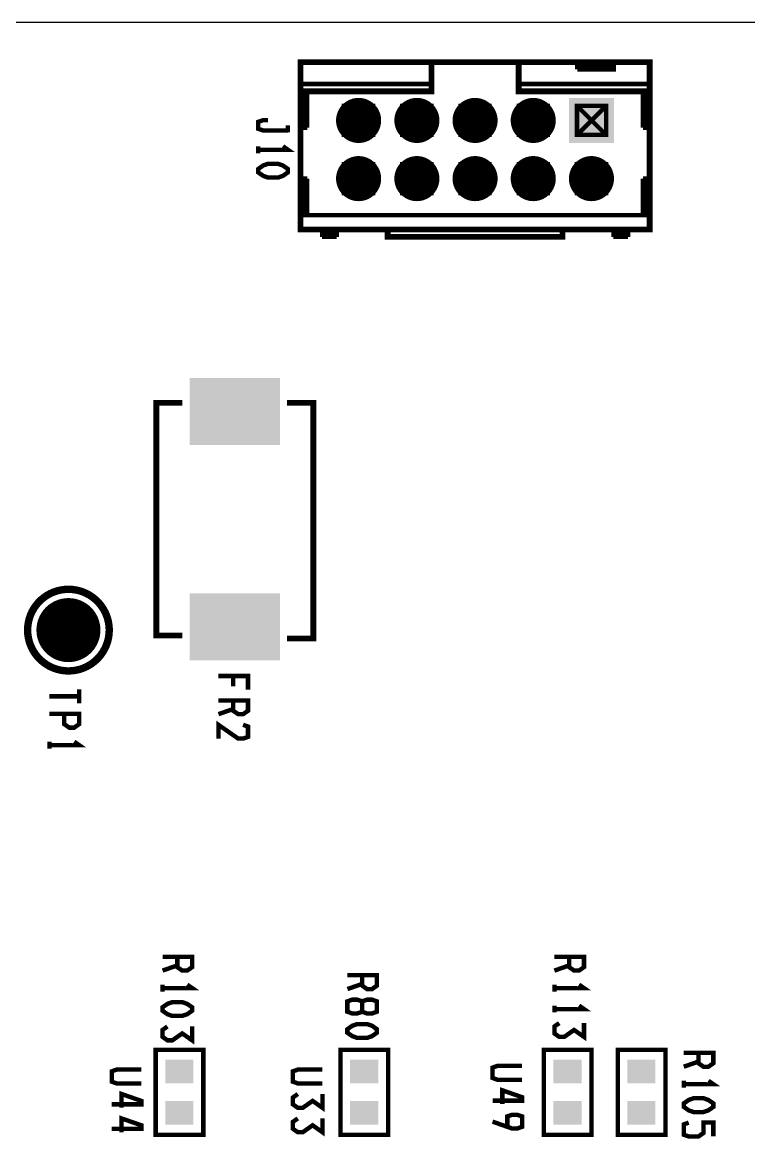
# Model space of a CAD drawing. Extents: x -8 to 204, y 99 to 321.
# Drawn here: x 148.12 to 173.07, y 282.76 to 321.11 of the extents above; entities that cross this region are included whole.
import ezdxf

# ---------------------------------------------------------------- set-up
doc = ezdxf.new("R2010")
doc.units = 0
doc.header["$MEASUREMENT"] = 0
doc.layers.get('0').update_dxf_attribs({"linetype": 'CONTINUOUS'})
for name, color, linetype in [('22-301-0_DRD', 1, 'CONTINUOUS'), ('22-301-0_SMT', 8, 'CONTINUOUS'), ('22-301-0_SST', 255, 'CONTINUOUS')]:
    doc.layers.add(name, color=color, linetype=linetype)

# ---------------------------------------------------------------- blocks, each defined once
blk = doc.blocks.new('RECTANGLE_6')
blk.add_solid([(0.4826, 0.4064), (0.4826, -0.4064), (-0.4826, 0.4064), (-0.4826, -0.4064)])
blk = doc.blocks.new('RECTANGLE_25')
blk.add_solid([(1.5494, 1.14935), (1.5494, -1.14935), (-1.5494, 1.14935), (-1.5494, -1.14935)])
blk = doc.blocks.new('ROUND_31')
at = {"const_width": 0.7747}
blk.add_lwpolyline([(-0.38735, 0, 1), (0.38735, 0, 1)], format="xyb", close=True, dxfattribs=at)
blk = doc.blocks.new('SQUARE_32')
blk.add_solid([(0.7747, 0.7747), (0.7747, -0.7747), (-0.7747, 0.7747), (-0.7747, -0.7747)])
blk = doc.blocks.new('ROUND_45')
at = {"const_width": 1.09982}
blk.add_lwpolyline([(-0.54991, 0, 1), (0.54991, 0, 1)], format="xyb", close=True, dxfattribs=at)

msp = doc.modelspace()

# ---------------------------------------------------------------- linework, layer by layer
at = {"layer": '22-301-0_DRD'}
msp.add_line((202.303, 321.109), (-5.698, 321.109), dxfattribs=at)
at = {"layer": '22-301-0_SST'}
for points, const_width in [([(169.171, 319.74), (157.672, 319.74), (157.672, 313.99), (169.671, 313.99), (169.671, 319.74), (169.171, 319.74)], 0.198), ([(162.173, 319.74), (162.173, 318.739), (157.672, 318.739)], 0.198), ([(165.17, 319.74), (165.17, 318.739), (169.671, 318.739)], 0.198), ([(168.437, 319.743), (168.437, 319.491), (167.185, 319.491)], 0.15), ([(167.185, 319.743), (167.185, 319.491)], 0.15), ([(168.437, 319.743), (167.185, 319.743)], 0.15), ([(168.437, 319.697), (167.185, 319.697)], 0.15), ([(168.437, 319.562), (167.185, 319.562)], 0.15), ([(167.256, 319.743), (167.256, 319.491)], 0.15), ([(167.39, 319.743), (167.39, 319.491)], 0.15), ([(167.525, 319.743), (167.525, 319.491)], 0.15), ([(167.657, 319.743), (167.657, 319.491)], 0.15), ([(167.792, 319.743), (167.792, 319.491)], 0.15), ([(167.926, 319.743), (167.926, 319.491)], 0.15), ([(168.061, 319.743), (168.061, 319.491)], 0.15), ([(168.195, 319.743), (168.195, 319.491)], 0.15), ([(168.328, 319.743), (168.328, 319.491)], 0.15), ([(162.171, 318.991), (157.672, 318.991)], 0.15), ([(165.173, 318.991), (169.671, 318.991)], 0.15), ([(157.906, 318.742), (157.654, 318.742), (157.654, 317.49)], 0.15), ([(157.906, 318.633), (157.654, 318.633)], 0.15), ([(157.726, 318.742), (157.726, 317.49)], 0.15), ([(157.86, 318.742), (157.86, 317.49)], 0.15), ([(157.906, 318.742), (157.906, 317.49)], 0.15), ([(169.689, 318.742), (169.437, 318.742), (169.437, 317.49)], 0.15), ([(169.689, 318.633), (169.437, 318.633)], 0.15), ([(169.509, 318.742), (169.509, 317.49)], 0.15), ([(169.643, 318.742), (169.643, 317.49)], 0.15), ([(169.689, 318.742), (169.689, 317.49)], 0.15), ([(157.906, 318.501), (157.654, 318.501)], 0.15), ([(157.906, 318.366), (157.654, 318.366)], 0.15), ([(157.906, 318.231), (157.654, 318.231)], 0.15), ([(159.168, 318.242), (160.169, 317.241)], 0.15), ([(160.169, 317.241), (160.169, 318.242), (159.168, 318.242), (159.168, 317.241), (160.169, 317.241)], 0.15), ([(160.169, 318.242), (159.168, 317.241)], 0.15), ([(161.17, 318.242), (162.171, 317.241)], 0.15), ([(162.171, 318.242), (161.17, 317.241)], 0.15), ([(162.171, 317.241), (162.171, 318.242), (161.17, 318.242), (161.17, 317.241), (162.171, 317.241)], 0.15), ([(164.172, 317.241), (164.172, 318.242), (163.171, 318.242), (163.171, 317.241), (164.172, 317.241)], 0.15), ([(163.171, 318.242), (164.172, 317.241)], 0.15), ([(164.172, 318.242), (163.171, 317.241)], 0.15), ([(165.173, 318.242), (166.174, 317.241)], 0.15), ([(166.174, 317.241), (166.174, 318.242), (165.173, 318.242), (165.173, 317.241), (166.174, 317.241)], 0.15), ([(166.174, 318.242), (165.173, 317.241)], 0.15), ([(168.175, 317.241), (168.175, 318.242), (167.174, 318.242), (167.174, 317.241), (168.175, 317.241)], 0.15), ([(167.174, 318.242), (168.175, 317.241)], 0.15), ([(168.175, 318.242), (167.174, 317.241)], 0.15), ([(169.689, 318.501), (169.437, 318.501)], 0.15), ([(169.689, 318.366), (169.437, 318.366)], 0.15), ([(169.689, 318.231), (169.437, 318.231)], 0.15), ([(157.906, 318.097), (157.654, 318.097)], 0.15), ([(157.906, 317.962), (157.654, 317.962)], 0.15), ([(169.689, 318.097), (169.437, 318.097)], 0.15), ([(169.689, 317.962), (169.437, 317.962)], 0.15), ([(156.562, 317.749), (156.392, 317.749), (156.224, 317.69), (156.224, 317.452), (156.392, 317.393), (157.24, 317.393)], 0.152), ([(157.24, 317.335), (157.24, 317.571)], 0.152), ([(157.906, 317.83), (157.654, 317.83)], 0.15), ([(157.906, 317.696), (157.654, 317.696)], 0.15), ([(157.906, 317.561), (157.654, 317.561)], 0.15), ([(157.906, 317.49), (157.654, 317.49)], 0.15), ([(169.689, 317.83), (169.437, 317.83)], 0.15), ([(169.689, 317.696), (169.437, 317.696)], 0.15), ([(169.689, 317.561), (169.437, 317.561)], 0.15), ([(169.689, 317.49), (169.437, 317.49)], 0.15), ([(156.224, 316.614), (156.224, 316.852)], 0.152), ([(156.224, 316.733), (157.24, 316.733), (157.07, 316.852)], 0.152), ([(156.224, 316.072), (156.392, 316.192), (156.562, 316.25), (156.9, 316.25), (157.07, 316.192), (157.24, 316.072), (157.24, 315.953), (157.07, 315.836), (156.9, 315.775), (156.562, 315.775), (156.392, 315.836), (156.224, 315.953), (156.224, 316.072)], 0.152), ([(160.169, 315.239), (160.169, 316.24), (159.168, 316.24), (159.168, 315.239), (160.169, 315.239)], 0.15), ([(159.168, 316.24), (160.169, 315.239)], 0.15), ([(160.169, 316.24), (159.168, 315.239)], 0.15), ([(162.171, 315.239), (162.171, 316.24), (161.17, 316.24), (161.17, 315.239), (162.171, 315.239)], 0.15), ([(161.17, 316.24), (162.171, 315.239)], 0.15), ([(162.171, 316.24), (161.17, 315.239)], 0.15), ([(164.172, 315.239), (164.172, 316.24), (163.171, 316.24), (163.171, 315.239), (164.172, 315.239)], 0.15), ([(163.171, 316.24), (164.172, 315.239)], 0.15), ([(164.172, 316.24), (163.171, 315.239)], 0.15), ([(166.174, 315.239), (166.174, 316.24), (165.173, 316.24), (165.173, 315.239), (166.174, 315.239)], 0.15), ([(165.173, 316.24), (166.174, 315.239)], 0.15), ([(166.174, 316.24), (165.173, 315.239)], 0.15), ([(168.175, 316.24), (167.174, 315.239)], 0.15), ([(168.175, 315.239), (168.175, 316.24), (167.174, 316.24), (167.174, 315.239), (168.175, 315.239)], 0.15), ([(167.174, 316.24), (168.175, 315.239)], 0.15), ([(157.654, 315.74), (157.654, 314.488)], 0.15), ([(157.906, 315.74), (157.654, 315.74)], 0.15), ([(157.906, 315.631), (157.654, 315.631)], 0.15), ([(157.726, 315.74), (157.726, 314.488)], 0.15), ([(157.86, 315.74), (157.86, 314.488)], 0.15), ([(157.906, 315.74), (157.906, 314.488)], 0.15), ([(169.437, 315.74), (169.437, 314.488)], 0.15), ([(169.689, 315.74), (169.437, 315.74)], 0.15), ([(169.689, 315.631), (169.437, 315.631)], 0.15), ([(169.509, 315.74), (169.509, 314.488)], 0.15), ([(169.643, 315.74), (169.643, 314.488)], 0.15), ([(169.689, 315.74), (169.689, 314.488)], 0.15), ([(157.906, 315.498), (157.654, 315.498)], 0.15), ([(157.906, 315.364), (157.654, 315.364)], 0.15), ([(157.906, 315.229), (157.654, 315.229)], 0.15), ([(169.689, 315.498), (169.437, 315.498)], 0.15), ([(169.689, 315.364), (169.437, 315.364)], 0.15), ([(169.689, 315.229), (169.437, 315.229)], 0.15), ([(157.906, 315.095), (157.654, 315.095)], 0.15), ([(157.906, 314.96), (157.654, 314.96)], 0.15), ([(157.906, 314.828), (157.654, 314.828)], 0.15), ([(169.689, 315.095), (169.437, 315.095)], 0.15), ([(169.689, 314.96), (169.437, 314.96)], 0.15), ([(169.689, 314.828), (169.437, 314.828)], 0.15), ([(157.906, 314.693), (157.654, 314.693)], 0.15), ([(157.906, 314.559), (157.654, 314.559)], 0.15), ([(157.906, 314.488), (157.654, 314.488)], 0.15), ([(157.672, 314.49), (169.671, 314.49)], 0.15), ([(169.689, 314.693), (169.437, 314.693)], 0.15), ([(169.689, 314.559), (169.437, 314.559)], 0.15), ([(169.689, 314.488), (169.437, 314.488)], 0.15), ([(167.675, 313.99), (166.674, 313.99), (166.674, 313.738), (160.669, 313.738), (160.669, 313.99)], 0.198), ([(158.419, 313.99), (158.419, 313.738)], 0.15), ([(158.919, 313.99), (158.419, 313.99)], 0.15), ([(158.919, 313.944), (158.419, 313.944)], 0.15), ([(158.919, 313.809), (158.419, 313.809)], 0.15), ([(158.919, 313.738), (158.419, 313.738)], 0.15), ([(158.49, 313.99), (158.49, 313.738)], 0.15), ([(158.625, 313.99), (158.625, 313.738)], 0.15), ([(158.757, 313.99), (158.757, 313.738)], 0.15), ([(158.891, 313.99), (158.891, 313.738)], 0.15), ([(158.919, 313.99), (158.919, 313.738)], 0.15), ([(168.927, 313.99), (168.427, 313.99), (168.427, 313.738)], 0.15), ([(168.927, 313.944), (168.427, 313.944)], 0.15), ([(168.927, 313.809), (168.427, 313.809)], 0.15), ([(168.927, 313.738), (168.427, 313.738)], 0.15), ([(168.495, 313.99), (168.495, 313.738)], 0.15), ([(168.63, 313.99), (168.63, 313.738)], 0.15), ([(168.764, 313.99), (168.764, 313.738)], 0.15), ([(168.899, 313.99), (168.899, 313.738)], 0.15), ([(168.927, 313.99), (168.927, 313.738)], 0.15), ([(153.618, 300.045), (152.719, 300.045), (152.719, 308.036), (153.618, 308.036)], 0.201), ([(157.215, 308.036), (158.114, 308.036), (158.114, 299.943), (157.215, 299.943)], 0.201), ([(154.855, 298.653), (155.871, 298.653), (155.871, 298.181)], 0.152), ([(155.363, 298.298), (155.363, 298.653)], 0.152), ([(149.051, 297.957), (150.067, 297.957)], 0.152), ([(150.067, 297.718), (150.067, 298.193)], 0.152), ([(155.363, 297.815), (155.363, 297.459), (155.534, 297.343), (155.701, 297.343), (155.871, 297.459), (155.871, 297.815), (154.855, 297.815)], 0.152), ([(155.363, 297.52), (154.855, 297.343)], 0.152), ([(149.559, 297.355), (149.559, 297), (149.73, 296.88), (149.9, 296.88), (150.067, 297), (150.067, 297.355), (149.051, 297.355)], 0.152), ([(154.855, 296.504), (154.855, 296.977), (155.534, 296.504), (155.701, 296.504), (155.871, 296.563), (155.871, 296.918), (155.701, 296.977)], 0.152), ([(149.051, 296.161), (149.051, 296.398)], 0.152), ([(149.051, 296.281), (150.067, 296.281), (149.9, 296.398)], 0.152), ([(153.443, 289.009), (153.443, 288.653), (153.611, 288.534), (153.781, 288.534), (153.951, 288.653), (153.951, 289.009), (152.935, 289.009)], 0.152), ([(153.443, 288.712), (152.935, 288.534)], 0.152), ([(166.905, 289.009), (166.905, 288.653), (167.073, 288.534), (167.243, 288.534), (167.413, 288.653), (167.413, 289.009), (166.397, 289.009)], 0.152), ([(166.905, 288.712), (166.397, 288.534)], 0.152), ([(159.793, 288.374), (159.793, 288.018), (159.961, 287.899), (160.131, 287.899), (160.301, 288.018), (160.301, 288.374), (159.285, 288.374)], 0.152), ([(152.935, 287.815), (152.935, 288.051)], 0.152), ([(152.935, 287.934), (153.951, 287.934), (153.781, 288.051)], 0.152), ([(159.793, 288.077), (159.285, 287.899)], 0.152), ([(166.397, 287.815), (166.397, 288.051)], 0.152), ([(166.397, 287.934), (167.413, 287.934), (167.243, 288.051)], 0.152), ([(152.935, 287.274), (153.103, 287.391), (153.273, 287.452), (153.611, 287.452), (153.781, 287.391), (153.951, 287.274), (153.951, 287.155), (153.781, 287.035), (153.611, 286.977), (153.273, 286.977), (153.103, 287.035), (152.935, 287.155), (152.935, 287.274)], 0.152), ([(159.793, 287.122), (159.961, 287.061), (160.131, 287.061), (160.301, 287.122), (160.301, 287.477), (160.131, 287.536), (159.961, 287.536), (159.793, 287.477), (159.793, 287.122), (159.623, 287.061), (159.453, 287.061), (159.285, 287.122), (159.285, 287.477), (159.453, 287.536), (159.623, 287.536), (159.793, 287.477)], 0.152), ([(166.397, 287.096), (166.397, 287.332)], 0.152), ([(166.397, 287.213), (167.413, 287.213), (167.243, 287.332)], 0.152), ([(153.103, 286.614), (152.935, 286.494), (152.935, 286.258), (153.103, 286.139), (153.273, 286.139), (153.611, 286.375), (153.951, 286.139), (153.951, 286.614)], 0.152), ([(159.285, 286.52), (159.453, 286.639), (159.623, 286.697), (159.961, 286.697), (160.131, 286.639), (160.301, 286.52), (160.301, 286.4), (160.131, 286.283), (159.961, 286.222), (159.623, 286.222), (159.453, 286.283), (159.285, 286.4), (159.285, 286.52)], 0.152), ([(166.565, 286.73), (166.397, 286.614), (166.397, 286.375), (166.565, 286.258), (166.735, 286.258), (167.073, 286.494), (167.413, 286.258), (167.413, 286.73)], 0.152), ([(154.337, 282.895), (154.337, 285.816), (152.699, 285.816), (152.699, 282.895), (154.337, 282.895)], 0.152), ([(160.687, 282.895), (160.687, 285.816), (159.049, 285.816), (159.049, 282.895), (160.687, 282.895)], 0.152), ([(167.672, 282.895), (167.672, 285.816), (166.034, 285.816), (166.034, 282.895), (167.672, 282.895)], 0.152), ([(170.212, 282.895), (170.212, 285.816), (168.574, 285.816), (168.574, 282.895), (170.212, 282.895)], 0.152), ([(171.35, 285.707), (171.35, 285.351), (171.518, 285.232), (171.688, 285.232), (171.858, 285.351), (171.858, 285.707), (170.842, 285.707)], 0.152), ([(165.287, 284.785), (164.441, 284.785), (164.271, 284.846), (164.271, 285.201), (164.441, 285.26), (165.287, 285.26)], 0.152), ([(171.35, 285.41), (170.842, 285.232)], 0.152), ([(152.206, 284.658), (151.36, 284.658), (151.19, 284.719), (151.19, 285.074), (151.36, 285.133), (152.206, 285.133)], 0.152), ([(158.429, 284.658), (157.583, 284.658), (157.413, 284.719), (157.413, 285.074), (157.583, 285.133), (158.429, 285.133)], 0.152), ([(170.842, 284.513), (170.842, 284.749)], 0.152), ([(170.842, 284.632), (171.858, 284.632), (171.688, 284.749)], 0.152), ([(151.528, 283.82), (151.528, 284.295), (152.206, 284.058), (152.206, 283.939), (151.19, 283.939)], 0.152), ([(157.583, 284.295), (157.413, 284.175), (157.413, 283.939), (157.583, 283.82), (157.751, 283.82), (158.091, 284.058), (158.429, 283.82), (158.429, 284.295)], 0.152), ([(164.609, 283.947), (164.609, 284.422), (165.287, 284.185), (165.287, 284.066), (164.271, 284.066)], 0.152), ([(170.842, 283.972), (171.01, 284.089), (171.18, 284.15), (171.518, 284.15), (171.688, 284.089), (171.858, 283.972), (171.858, 283.853), (171.688, 283.733), (171.518, 283.675), (171.18, 283.675), (171.01, 283.733), (170.842, 283.853), (170.842, 283.972)], 0.152), ([(151.528, 282.981), (151.528, 283.456), (152.206, 283.22), (152.206, 283.101), (151.19, 283.101)], 0.152), ([(157.583, 283.456), (157.413, 283.337), (157.413, 283.101), (157.583, 282.981), (157.751, 282.981), (158.091, 283.22), (158.429, 282.981), (158.429, 283.456)], 0.152), ([(164.779, 283.169), (164.779, 283.525), (164.949, 283.583), (165.117, 283.583), (165.287, 283.525), (165.287, 283.169), (165.117, 283.108), (164.949, 283.108), (164.271, 283.347)], 0.152), ([(171.01, 283.312), (170.842, 283.251), (170.842, 282.895), (171.01, 282.837), (171.35, 282.837), (171.518, 282.956), (171.518, 283.312), (171.858, 283.312), (171.858, 282.837)], 0.152)]:
    msp.add_lwpolyline(points, dxfattribs=dict(at, const_width=const_width))
at = {"layer": '22-301-0_SST', "const_width": 0.254}
for points in [[(149.702, 301.633, 0.414214), (148.3, 300.231)], [(151.104, 300.231, 0.414214), (149.702, 301.633)], [(148.3, 300.231, 0.414214), (149.702, 298.828)], [(149.702, 298.828, 0.414214), (151.104, 300.231)]]:
    msp.add_lwpolyline(points, format="xyb", dxfattribs=at)

# ---------------------------------------------------------------- block references
at = {"layer": '22-301-0_SMT'}
for name, p in [('ROUND_31', (159.671, 317.739)), ('ROUND_31', (161.673, 317.739)), ('ROUND_31', (163.672, 317.739)), ('ROUND_31', (165.671, 317.739)), ('SQUARE_32', (167.67, 317.739)), ('ROUND_31', (159.671, 315.74)), ('ROUND_31', (161.673, 315.74)), ('ROUND_31', (163.672, 315.74)), ('ROUND_31', (165.671, 315.74)), ('ROUND_31', (167.67, 315.74)), ('RECTANGLE_25', (155.417, 307.741)), ('RECTANGLE_25', (155.417, 300.34)), ('ROUND_45', (149.702, 300.231)), ('RECTANGLE_6', (153.512, 285.067)), ('RECTANGLE_6', (159.862, 285.067)), ('RECTANGLE_6', (166.847, 285.067)), ('RECTANGLE_6', (169.387, 285.067)), ('RECTANGLE_6', (153.512, 283.644)), ('RECTANGLE_6', (159.862, 283.644)), ('RECTANGLE_6', (166.847, 283.644)), ('RECTANGLE_6', (169.387, 283.644))]:
    msp.add_blockref(name, p, dxfattribs=at)

doc.saveas('drawing.dxf')
